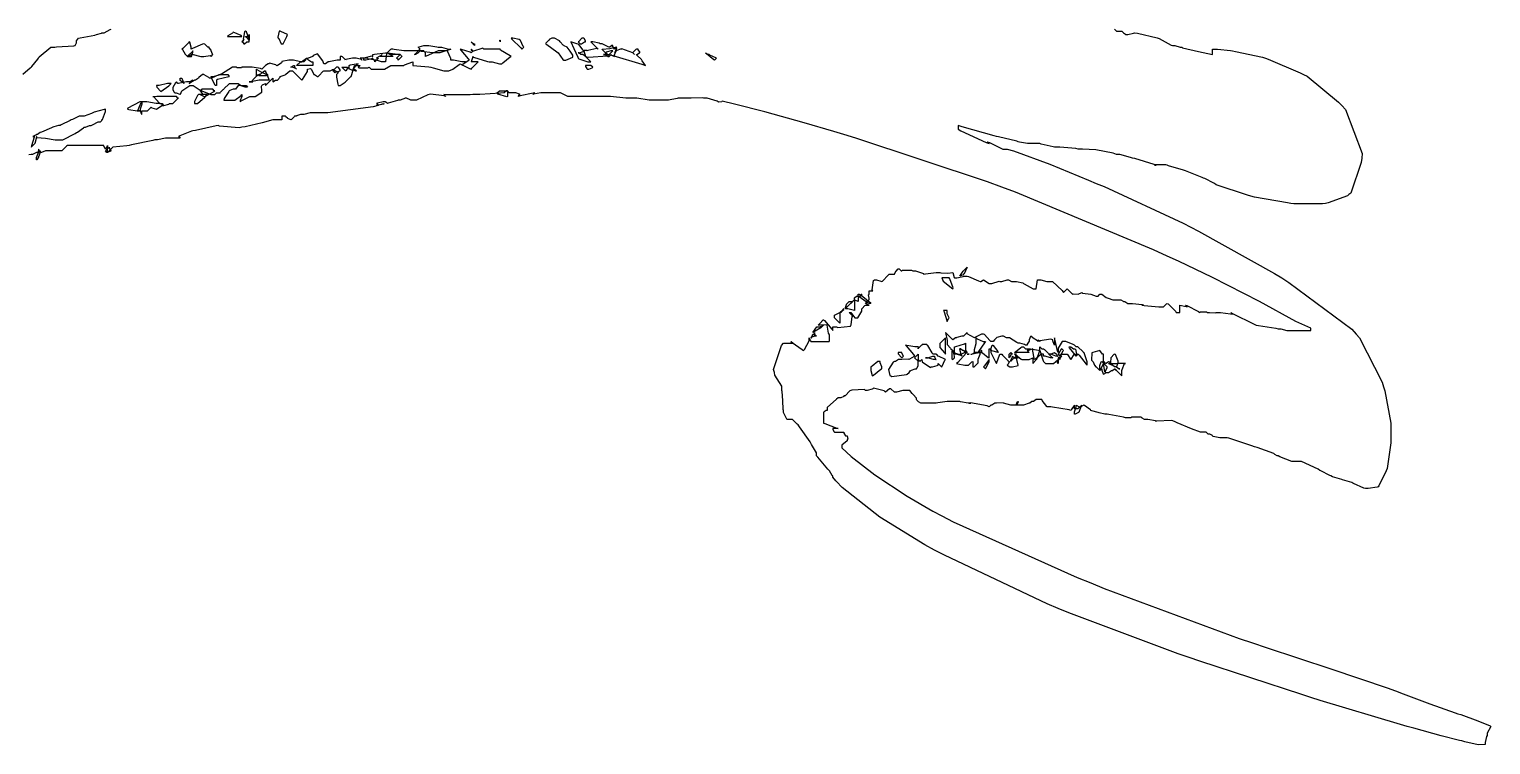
# Model space of a CAD drawing. Extents: x 51 to 306, y 22 to 311.
# Drawn here: x 261.34 to 289.7, y 166.82 to 180.73 of the extents above; entities that cross this region are included whole.
import ezdxf

# ---------------------------------------------------------------- set-up
doc = ezdxf.new("R2010")
doc.units = 0
doc.header["$MEASUREMENT"] = 0

msp = doc.modelspace()

# ---------------------------------------------------------------- linework, layer by layer
at = {"color": 7}
for points in [[(261.214, 179.856), (261.355, 179.979), (261.372, 179.987), (261.39, 180.005), (261.505, 180.147), (261.515, 180.163), (261.531, 180.191), (261.755, 180.376), (261.831, 180.376), (261.866, 180.385), (262.202, 180.402), (262.22, 180.41), (262.228, 180.41), (262.254, 180.464), (262.254, 180.482), (262.254, 180.499), (262.29, 180.552), (262.29, 180.552), (262.325, 180.562), (262.607, 180.614), (262.643, 180.622), (262.643, 180.622), (262.739, 180.65), (262.749, 180.658), (262.793, 180.658), (262.908, 180.72), (262.926, 180.728)], [(282.399, 180.728), (282.435, 180.692), (282.435, 180.692), (282.461, 180.692), (282.519, 180.692), (282.539, 180.692), (282.575, 180.658), (282.575, 180.658), (282.611, 180.632), (282.611, 180.622), (282.655, 180.622), (282.769, 180.65), (282.787, 180.658), (282.848, 180.65), (283.227, 180.562), (283.245, 180.552), (283.263, 180.544), (283.5, 180.42), (283.527, 180.41), (283.571, 180.41), (283.67, 180.376), (283.704, 180.376), (283.72, 180.367), (284.029, 180.292), (284.303, 180.233), (284.303, 180.233), (284.303, 180.34), (284.4, 180.34), (284.648, 180.315), (284.692, 180.305), (284.744, 180.297), (285.273, 180.181), (285.327, 180.163), (285.379, 180.147), (286.005, 179.882), (286.067, 179.846), (286.137, 179.812), (286.746, 179.309), (286.808, 179.247), (286.879, 179.168), (287.205, 178.311), (287.197, 178.223), (287.187, 178.135), (286.983, 177.545), (286.949, 177.517), (286.923, 177.491), (286.544, 177.351), (286.492, 177.341), (286.438, 177.333), (285.881, 177.333), (285.82, 177.341), (285.758, 177.351), (285.115, 177.465), (285.044, 177.483), (284.982, 177.501), (284.373, 177.704), (284.339, 177.73), (284.329, 177.739), (284.153, 177.828), (284.127, 177.836), (284.1, 177.846), (283.808, 177.96), (283.774, 177.976), (283.738, 177.986), (283.447, 178.074), (283.421, 178.083), (283.395, 178.092), (283.191, 178.092), (283.174, 178.083), (283.174, 178.083), (283.2, 178.083), (283.21, 178.083), (283.166, 178.101), (282.795, 178.215), (282.751, 178.223), (282.707, 178.233), (282.502, 178.293), (282.435, 178.293), (282.373, 178.321), (282.036, 178.387), (281.778, 178.399), (281.693, 178.399), (281.649, 178.409), (281.337, 178.435), (281.234, 178.435), (281.207, 178.445), (280.978, 178.497), (280.952, 178.506), (280.907, 178.506), (280.808, 178.506), (280.775, 178.506), (280.713, 178.506), (280.555, 178.533), (280.529, 178.542), (280.501, 178.551), (280.15, 178.638), (280.106, 178.646), (280.061, 178.656), (279.443, 178.832), (279.364, 178.858), (279.364, 178.842), (279.364, 178.802), (279.364, 178.788), (279.417, 178.754), (279.911, 178.524), (279.965, 178.506), (279.965, 178.506), (279.937, 178.533), (279.929, 178.542), (279.973, 178.524), (280.231, 178.399), (280.318, 178.399), (280.44, 178.365), (281.142, 178.104), (281.896, 177.792), (282.046, 177.73), (282.195, 177.669), (283.73, 176.962), (283.88, 176.882), (284.029, 176.804), (285.502, 175.984), (285.644, 175.896), (285.785, 175.808), (287.003, 174.899), (287.091, 174.801), (287.152, 174.731), (287.593, 173.867), (287.62, 173.779), (287.646, 173.7), (287.76, 173.072), (287.76, 172.861), (287.76, 172.694), (287.698, 172.236), (287.69, 172.192), (287.672, 172.147), (287.53, 171.856), (287.514, 171.839), (287.496, 171.83), (287.324, 171.803), (287.267, 171.803), (287.24, 171.812), (287.037, 171.901), (287.021, 171.909), (287.003, 171.918), (286.825, 171.971), (286.808, 171.979), (286.808, 171.979), (286.631, 172.033), (286.596, 172.049), (286.578, 172.059), (286.402, 172.147), (286.385, 172.156), (286.349, 172.183), (286.031, 172.332), (285.926, 172.332), (285.838, 172.332), (285.608, 172.422), (285.574, 172.438), (285.556, 172.438), (285.512, 172.464), (285.503, 172.472), (285.494, 172.482), (285.167, 172.598), (285.115, 172.615), (285.061, 172.633), (284.62, 172.782), (284.585, 172.791), (284.55, 172.791), (284.471, 172.791), (284.445, 172.791), (284.445, 172.791), (284.311, 172.817), (284.303, 172.825), (284.303, 172.835), (284.249, 172.861), (284.233, 172.861), (284.215, 172.861), (284.175, 172.897), (284.163, 172.897), (284.163, 172.897), (284.127, 172.897), (284.127, 172.897), (284.069, 172.897), (283.896, 172.963), (283.615, 173.082), (283.563, 173.108), (283.509, 173.126), (283.21, 173.113), (283.21, 173.108), (283.192, 173.118), (283.046, 173.144), (282.998, 173.144), (282.98, 173.144), (282.936, 173.17), (282.928, 173.178), (282.91, 173.188), (282.733, 173.188), (282.715, 173.178), (282.715, 173.178), (282.637, 173.178), (282.611, 173.178), (282.575, 173.188), (282.292, 173.241), (282.258, 173.25), (282.214, 173.25), (282.098, 173.276), (282.082, 173.284), (282.082, 173.284), (281.956, 173.312), (281.94, 173.32), (281.93, 173.33), (281.816, 173.418), (281.799, 173.426), (281.789, 173.418), (281.701, 173.364), (281.693, 173.354), (281.675, 173.354), (281.623, 173.354), (281.623, 173.354), (281.623, 173.354), (281.623, 173.39), (281.623, 173.39), (281.623, 173.39), (281.623, 173.418), (281.623, 173.426), (281.613, 173.418), (281.561, 173.33), (281.553, 173.32), (281.517, 173.33), (281.198, 173.382), (281.164, 173.39), (281.164, 173.39), (281.11, 173.39), (281.094, 173.39), (281.084, 173.4), (280.996, 173.514), (280.988, 173.531), (280.97, 173.531), (280.93, 173.531), (280.917, 173.531), (280.881, 173.531), (280.881, 173.531), (280.828, 173.496), (280.811, 173.496), (280.793, 173.496), (280.753, 173.46), (280.741, 173.46), (280.741, 173.46), (280.633, 173.426), (280.599, 173.426), (280.563, 173.426), (280.484, 173.426), (280.458, 173.426), (280.44, 173.426), (280.388, 173.426), (280.388, 173.426), (280.388, 173.426), (280.246, 173.46), (280.246, 173.46), (280.236, 173.47), (280.106, 173.46), (280.106, 173.46), (280.078, 173.46), (280.019, 173.426), (279.999, 173.426), (279.965, 173.39), (279.929, 173.408), (279.602, 173.47), (279.576, 173.46), (279.576, 173.46), (279.602, 173.46), (279.612, 173.46), (279.558, 173.46), (279.408, 173.488), (279.4, 173.496), (279.356, 173.496), (279.257, 173.496), (279.224, 173.496), (279.152, 173.496), (278.967, 173.47), (278.941, 173.46), (278.887, 173.46), (278.769, 173.46), (278.73, 173.46), (278.73, 173.46), (278.676, 173.46), (278.658, 173.46), (278.641, 173.46), (278.597, 173.488), (278.588, 173.496), (278.588, 173.496), (278.562, 173.523), (278.554, 173.531), (278.554, 173.559), (278.491, 173.629), (278.482, 173.637), (278.473, 173.647), (278.427, 173.707), (278.412, 173.707), (278.394, 173.707), (278.354, 173.707), (278.342, 173.707), (278.288, 173.707), (278.168, 173.673), (278.129, 173.673), (278.059, 173.743), (278.032, 173.743), (277.953, 173.673), (277.953, 173.673), (277.927, 173.7), (277.723, 173.753), (277.706, 173.743), (277.697, 173.735), (277.6, 173.707), (277.6, 173.707), (277.566, 173.707), (277.548, 173.725), (277.3, 173.717), (277.283, 173.707), (277.265, 173.699), (277.173, 173.603), (277.143, 173.603), (277.143, 173.594), (277.089, 173.567), (277.071, 173.567), (277.037, 173.567), (277.001, 173.541), (276.824, 173.375), (276.824, 173.32), (276.806, 173.32), (276.762, 173.294), (276.754, 173.284), (276.754, 173.232), (276.754, 173.113), (276.754, 173.073), (276.78, 173.065), (277.009, 172.977), (277.037, 172.967), (277.037, 172.967), (277.009, 172.967), (277.001, 172.967), (277.001, 172.967), (276.947, 172.967), (276.931, 172.967), (276.931, 172.951), (276.957, 172.907), (276.967, 172.897), (276.983, 172.897), (277.037, 172.897), (277.037, 172.897), (277.053, 172.897), (277.093, 172.897), (277.107, 172.897), (277.143, 172.897), (277.143, 172.879), (277.177, 172.825), (277.177, 172.825), (277.177, 172.825), (277.203, 172.825), (277.213, 172.825), (277.213, 172.825), (277.221, 172.765), (277.213, 172.755), (277.213, 172.729), (277.107, 172.649), (277.107, 172.649), (277.107, 172.594), (277.286, 172.424), (277.747, 172.067), (278.372, 171.658), (278.875, 171.363), (279.047, 171.274), (279.268, 171.159), (281.675, 170.075), (281.94, 169.969), (282.195, 169.864), (284.816, 168.892), (285.08, 168.804), (285.345, 168.716), (286.596, 168.303), (287.708, 167.924), (287.903, 167.852), (287.947, 167.835), (288.412, 167.658), (288.466, 167.64), (288.519, 167.623), (289.012, 167.447), (289.065, 167.429), (289.118, 167.411), (289.449, 167.293), (289.691, 167.191), (289.701, 167.181), (289.701, 167.181), (289.631, 167.048), (289.631, 167.004), (289.621, 166.988), (289.595, 166.868), (289.595, 166.828), (289.595, 166.828), (289.458, 166.825), (289.198, 166.882), (289.137, 166.9), (289.093, 166.909), (288.74, 167.002), (288.211, 167.146), (288.079, 167.181), (287.947, 167.217), (286.393, 167.685), (286.209, 167.746), (286.033, 167.799), (284.056, 168.451), (283.846, 168.522), (283.633, 168.593), (281.515, 169.386), (281.304, 169.474), (281.092, 169.562), (279.099, 170.507), (278.907, 170.604), (278.721, 170.71), (277.847, 171.248), (277.115, 171.821), (277.001, 171.943), (276.991, 171.953), (276.931, 172.026), (276.931, 172.049), (276.921, 172.059), (276.868, 172.147), (276.86, 172.156), (276.833, 172.183), (276.64, 172.412), (276.614, 172.438), (276.614, 172.5), (276.516, 172.659), (276.508, 172.685), (276.49, 172.712), (276.287, 173.003), (276.261, 173.038), (276.243, 173.055), (276.149, 173.144), (276.119, 173.144), (276.101, 173.144), (276.061, 173.144), (276.049, 173.144), (276.039, 173.153), (275.978, 173.279), (275.978, 173.32), (275.969, 173.338), (275.96, 173.514), (275.951, 173.691), (275.942, 173.707), (275.942, 173.795), (275.81, 174.008), (275.802, 174.06), (275.784, 174.114), (275.934, 174.581), (275.978, 174.625), (275.978, 174.625), (276.111, 174.625), (276.155, 174.625), (276.155, 174.625), (276.127, 174.653), (276.119, 174.661), (276.145, 174.643), (276.339, 174.502), (276.365, 174.485), (276.383, 174.502), (276.472, 174.675), (276.472, 174.731), (276.472, 174.715), (276.498, 174.671), (276.508, 174.661), (276.552, 174.661), (276.651, 174.661), (276.684, 174.661), (276.728, 174.661), (276.827, 174.661), (276.86, 174.661), (276.868, 174.671), (276.868, 174.785), (276.86, 174.801), (276.85, 174.819), (276.824, 174.978), (276.824, 174.978), (276.815, 174.987), (276.689, 174.978), (276.648, 174.978), (276.684, 175.014), (276.718, 175.048), (276.718, 175.058), (276.745, 175.084), (276.754, 175.084), (276.771, 175.067), (276.913, 174.899), (276.931, 174.872), (276.931, 174.89), (276.931, 174.929), (276.931, 174.942), (276.947, 174.942), (276.987, 174.942), (277.001, 174.942), (277.027, 174.934), (277.274, 174.961), (277.283, 174.978), (277.291, 174.987), (277.309, 175.146), (277.319, 175.154), (277.309, 175.164), (277.256, 175.216), (277.247, 175.224), (277.282, 175.224), (277.362, 175.118), (277.39, 175.118), (277.416, 175.118), (277.496, 175.25), (277.496, 175.295), (277.504, 175.304), (277.556, 175.358), (277.566, 175.367), (277.582, 175.367), (277.622, 175.367), (277.636, 175.367), (277.618, 175.367), (277.578, 175.401), (277.566, 175.401), (277.574, 175.411), (277.627, 175.463), (277.636, 175.471), (277.636, 175.499), (277.627, 175.569), (277.636, 175.577), (277.636, 175.595), (277.636, 175.635), (277.636, 175.647), (277.653, 175.647), (277.693, 175.647), (277.706, 175.647), (277.697, 175.665), (277.724, 175.843), (277.742, 175.86), (277.777, 175.86), (277.777, 175.86), (277.865, 175.834), (277.883, 175.824), (277.899, 175.834), (278.007, 175.949), (278.025, 175.966), (278.059, 175.966), (278.076, 175.966), (278.116, 175.966), (278.129, 175.966), (278.129, 175.966), (278.156, 176.028), (278.165, 176.036), (278.165, 176.036), (278.191, 176.064), (278.201, 176.072), (278.217, 176.072), (278.258, 176.036), (278.271, 176.036), (278.28, 176.046), (278.456, 176.046), (278.482, 176.036), (278.535, 176.036), (278.694, 175.984), (278.694, 175.966), (278.729, 175.975), (278.94, 176), (279.011, 176), (279.029, 175.992), (279.162, 175.988), (279.26, 176), (279.26, 176), (279.26, 176), (279.284, 175.905), (279.294, 175.896), (279.338, 175.896), (279.461, 175.922), (279.47, 175.93), (279.47, 175.93), (279.506, 175.93), (279.54, 175.93), (279.567, 175.922), (279.761, 175.842), (279.789, 175.824), (279.805, 175.824), (279.859, 175.86), (279.859, 175.86), (279.965, 175.79), (280.017, 175.79), (280.158, 175.834), (280.176, 175.824), (280.21, 175.824), (280.318, 175.86), (280.318, 175.86), (280.344, 175.86), (280.402, 175.824), (280.422, 175.824), (280.44, 175.824), (280.494, 175.824), (280.494, 175.824), (280.494, 175.824), (280.617, 175.799), (280.635, 175.79), (280.643, 175.781), (280.821, 175.683), (280.881, 175.683), (280.881, 175.683), (280.907, 175.86), (280.917, 175.86), (280.97, 175.86), (281.088, 175.824), (281.128, 175.824), (281.198, 175.824), (281.383, 175.649), (281.41, 175.613), (281.419, 175.623), (281.471, 175.675), (281.481, 175.683), (281.489, 175.675), (281.577, 175.587), (281.587, 175.577), (281.595, 175.587), (281.693, 175.577), (281.693, 175.577), (281.763, 175.613), (281.78, 175.597), (281.94, 175.577), (281.94, 175.577), (281.94, 175.577), (282.046, 175.543), (282.082, 175.543), (282.116, 175.577), (282.151, 175.577), (282.24, 175.516), (282.258, 175.507), (282.274, 175.499), (282.367, 175.471), (282.399, 175.471), (282.425, 175.471), (282.484, 175.471), (282.505, 175.471), (282.521, 175.471), (282.565, 175.446), (282.575, 175.437), (282.601, 175.437), (282.66, 175.401), (282.681, 175.401), (282.751, 175.401), (282.936, 175.376), (282.964, 175.367), (282.964, 175.367), (282.936, 175.367), (282.928, 175.367), (282.972, 175.358), (283.256, 175.331), (283.351, 175.331), (283.359, 175.34), (283.411, 175.393), (283.421, 175.401), (283.439, 175.393), (283.588, 175.242), (283.597, 175.224), (283.615, 175.224), (283.656, 175.224), (283.669, 175.224), (283.669, 175.224), (283.669, 175.332), (283.669, 175.367), (283.669, 175.367), (283.792, 175.34), (283.81, 175.331), (283.81, 175.331), (283.782, 175.358), (283.774, 175.367), (283.8, 175.358), (284.029, 175.242), (284.056, 175.224), (284.065, 175.234), (284.181, 175.234), (284.198, 175.224), (284.243, 175.224), (284.357, 175.216), (284.375, 175.224), (284.453, 175.224), (284.648, 175.2), (284.692, 175.19), (284.692, 175.19), (284.664, 175.216), (284.656, 175.224), (284.7, 175.198), (285.097, 175.005), (285.151, 174.978), (285.195, 174.97), (285.53, 174.917), (285.574, 174.908), (285.626, 174.908), (285.746, 174.872), (285.786, 174.872), (285.845, 174.872), (286.023, 174.872), (286.209, 174.872), (286.209, 174.872), (286.209, 174.917), (285.921, 175.049), (285.211, 175.437), (284.303, 175.905), (283.644, 176.222), (283.421, 176.319), (283.156, 176.443), (280.476, 177.563), (280.212, 177.66), (279.937, 177.765), (277.38, 178.612), (277.143, 178.682), (276.951, 178.738), (276.375, 178.907), (275.616, 179.119), (275.027, 179.273), (274.786, 179.327), (274.778, 179.317), (274.778, 179.317), (274.716, 179.309), (274.708, 179.317), (274.69, 179.327), (274.491, 179.388), (274.425, 179.388), (274.399, 179.397), (274.18, 179.388), (274.108, 179.388), (274.064, 179.388), (273.965, 179.388), (273.932, 179.388), (273.914, 179.379), (273.742, 179.352), (273.685, 179.352), (273.631, 179.352), (273.512, 179.352), (273.473, 179.352), (273.367, 179.352), (273.129, 179.388), (273.05, 179.388), (272.918, 179.388), (272.62, 179.423), (272.521, 179.423), (272.459, 179.423), (272.32, 179.423), (272.274, 179.423), (272.23, 179.423), (272.131, 179.423), (272.098, 179.423), (272.054, 179.423), (271.955, 179.423), (271.921, 179.423), (271.885, 179.423), (271.885, 179.423), (271.851, 179.423), (271.851, 179.423), (271.789, 179.423), (271.648, 179.494), (271.603, 179.494), (271.533, 179.494), (271.374, 179.494), (271.322, 179.494), (271.268, 179.494), (271.126, 179.468), (271.11, 179.458), (271.11, 179.458), (271.136, 179.485), (271.146, 179.494), (271.118, 179.485), (270.862, 179.433), (270.827, 179.423), (270.827, 179.423), (270.853, 179.45), (270.863, 179.458), (270.853, 179.468), (270.78, 179.494), (270.757, 179.494), (270.729, 179.494), (270.67, 179.494), (270.651, 179.494), (270.651, 179.494), (270.617, 179.528), (270.617, 179.528), (270.599, 179.528), (270.557, 179.494), (270.545, 179.494), (270.483, 179.485), (270.079, 179.458), (269.945, 179.458), (269.892, 179.45), (269.426, 179.45), (269.382, 179.458), (269.382, 179.458), (269.407, 179.433), (269.416, 179.423), (269.389, 179.433), (269.125, 179.468), (269.099, 179.458), (269.072, 179.45), (268.853, 179.352), (268.781, 179.352), (268.745, 179.352), (268.648, 179.397), (268.64, 179.388), (268.64, 179.388), (268.534, 179.352), (268.5, 179.352), (268.482, 179.343), (268.304, 179.291), (268.288, 179.281), (268.288, 179.281), (268.26, 179.309), (268.252, 179.317), (268.207, 179.317), (268.093, 179.291), (268.075, 179.281), (268.084, 179.281), (268.111, 179.247), (268.111, 179.247), (268.013, 179.221), (267.133, 179.105), (266.84, 179.105), (266.787, 179.105), (266.668, 179.071), (266.63, 179.071), (266.602, 179.071), (266.524, 179.044), (266.524, 179.035), (266.524, 179.035), (266.488, 179.035), (266.488, 179.035), (266.478, 179.027), (266.426, 178.974), (266.417, 178.965), (266.417, 178.965), (266.355, 178.991), (266.347, 178.999), (266.347, 178.999), (266.32, 179.027), (266.311, 179.035), (266.294, 179.035), (266.253, 179.035), (266.241, 179.035), (266.241, 179.018), (266.241, 178.978), (266.241, 178.965), (266.205, 178.965), (266.127, 178.965), (266.101, 178.965), (266.101, 178.965), (266.065, 178.965), (266.065, 178.965), (266.065, 178.965), (265.857, 178.908), (265.526, 178.832), (265.465, 178.822), (265.412, 178.814), (265.032, 178.842), (265.006, 178.858), (264.962, 178.85), (264.565, 178.762), (264.513, 178.752), (264.486, 178.744), (264.257, 178.656), (264.231, 178.646), (264.239, 178.646), (264.267, 178.612), (264.267, 178.612), (264.267, 178.612), (264.106, 178.612), (264.054, 178.612), (263.983, 178.612), (263.824, 178.576), (263.772, 178.576), (263.736, 178.568), (263.323, 178.479), (263.278, 178.47), (263.234, 178.461), (262.96, 178.435), (262.96, 178.435), (262.95, 178.427), (262.864, 178.339), (262.855, 178.329), (262.855, 178.347), (262.855, 178.387), (262.855, 178.399), (262.855, 178.399), (262.855, 178.453), (262.855, 178.47), (262.855, 178.453), (262.819, 178.413), (262.819, 178.399), (262.81, 178.409), (262.783, 178.454), (262.783, 178.47), (262.607, 178.47), (262.21, 178.47), (262.078, 178.47), (262.06, 178.453), (261.968, 178.365), (261.938, 178.365), (261.875, 178.365), (261.736, 178.365), (261.691, 178.365), (261.655, 178.365), (261.575, 178.329), (261.549, 178.329), (261.549, 178.329), (261.523, 178.391), (261.515, 178.399), (261.515, 178.383), (261.515, 178.343), (261.515, 178.329), (261.479, 178.329), (261.399, 178.293), (261.372, 178.293), (261.328, 178.285)]]:
    msp.add_lwpolyline(points, dxfattribs=at)
for points in [[(265.535, 180.692), (265.517, 180.676), (265.491, 180.534), (265.501, 180.516), (265.465, 180.482), (265.473, 180.482), (265.501, 180.446), (265.501, 180.446), (265.517, 180.446), (265.558, 180.482), (265.571, 180.482), (265.606, 180.482), (265.606, 180.535), (265.552, 180.676), (265.535, 180.692)], [(266.207, 180.692), (266.187, 180.687), (266.161, 180.57), (266.171, 180.552), (266.179, 180.544), (266.224, 180.446), (266.241, 180.446), (266.267, 180.446), (266.338, 180.588), (266.347, 180.622), (266.347, 180.622), (266.223, 180.684), (266.207, 180.692)], [(264.724, 180.446), (264.698, 180.438), (264.503, 180.35), (264.477, 180.34), (264.477, 180.376), (264.451, 180.473), (264.443, 180.482), (264.425, 180.464), (264.317, 180.35), (264.301, 180.34), (264.309, 180.332), (264.361, 180.243), (264.371, 180.233), (264.371, 180.233), (264.397, 180.209), (264.407, 180.199), (264.424, 180.199), (264.468, 180.225), (264.477, 180.233), (264.494, 180.243), (264.666, 180.199), (264.724, 180.199), (264.724, 180.199), (264.848, 180.217), (264.866, 180.199), (264.9, 180.233), (264.891, 180.243), (264.866, 180.305), (264.866, 180.305), (264.866, 180.323), (264.83, 180.363), (264.83, 180.376), (264.802, 180.376), (264.742, 180.438), (264.724, 180.446), (264.724, 180.446), (264.724, 180.446), (264.724, 180.446)], [(265.465, 180.586), (265.447, 180.604), (265.297, 180.668), (265.289, 180.658), (265.279, 180.65), (265.191, 180.596), (265.183, 180.586), (265.253, 180.586), (265.412, 180.586), (265.465, 180.586)], [(265.606, 180.516), (265.571, 180.552), (265.571, 180.552), (265.535, 180.578), (265.535, 180.586), (265.552, 180.586), (265.596, 180.614), (265.606, 180.622), (265.606, 180.596), (265.606, 180.516), (265.606, 180.516)], [(269.029, 180.41), (269.089, 180.41), (269.248, 180.385), (269.276, 180.376), (269.336, 180.376), (269.475, 180.34), (269.522, 180.34), (269.504, 180.332), (269.306, 180.269), (269.24, 180.269), (269.16, 180.269), (268.949, 180.297), (268.923, 180.305), (268.923, 180.305), (268.895, 180.279), (268.887, 180.269), (268.877, 180.261), (268.832, 180.233), (268.817, 180.233), (268.825, 180.243), (268.913, 180.332), (268.923, 180.34), (268.923, 180.34), (268.895, 180.367), (268.887, 180.376), (268.903, 180.385), (268.997, 180.41), (269.029, 180.41)], [(269.981, 180.446), (269.981, 180.41), (269.971, 180.42), (269.919, 180.473), (269.911, 180.482), (269.919, 180.473), (269.965, 180.446), (269.981, 180.446)], [(270.474, 180.482), (270.474, 180.482), (270.47, 180.512), (270.474, 180.516), (270.474, 180.516), (270.474, 180.491), (270.474, 180.482)], [(270.687, 180.552), (270.703, 180.535), (270.88, 180.367), (270.897, 180.34), (270.933, 180.376), (270.924, 180.394), (270.871, 180.508), (270.863, 180.516), (270.845, 180.526), (270.725, 180.552), (270.687, 180.552)], [(271.498, 180.552), (271.481, 180.552), (271.427, 180.526), (271.427, 180.516), (271.417, 180.508), (271.365, 180.455), (271.356, 180.446), (271.382, 180.429), (271.577, 180.287), (271.603, 180.269), (271.603, 180.269), (271.691, 180.139), (271.709, 180.129), (271.753, 180.129), (271.885, 180.183), (271.885, 180.199), (271.885, 180.225), (271.832, 180.301), (271.779, 180.376), (271.779, 180.376), (271.779, 180.376), (271.718, 180.402), (271.709, 180.41), (271.7, 180.42), (271.639, 180.482), (271.639, 180.482), (271.629, 180.499), (271.53, 180.552), (271.498, 180.552)], [(272.098, 180.305), (272.088, 180.323), (272, 180.429), (271.992, 180.446), (271.982, 180.438), (271.851, 180.482), (271.851, 180.482), (271.851, 180.482), (271.908, 180.35), (271.982, 180.181), (271.992, 180.163), (272, 180.155), (272.178, 180.093), (272.238, 180.093), (272.229, 180.103), (272.141, 180.191), (272.132, 180.199), (272.185, 180.183), (272.564, 180.207), (272.591, 180.233), (272.661, 180.217), (273.225, 180.05), (273.297, 180.023), (273.297, 180.023), (273.235, 180.111), (273.226, 180.129), (273.217, 180.139), (273.129, 180.225), (273.12, 180.233), (273.137, 180.233), (273.177, 180.269), (273.19, 180.269), (273.19, 180.287), (273.156, 180.327), (273.156, 180.34), (273.12, 180.34), (273.111, 180.332), (273.058, 180.279), (273.05, 180.269), (273.05, 180.269), (273.076, 180.243), (273.086, 180.233), (273.05, 180.269), (272.84, 180.348), (272.838, 180.34), (272.812, 180.34), (272.741, 180.315), (272.733, 180.305), (272.733, 180.34), (272.733, 180.376), (272.733, 180.376), (272.603, 180.345), (272.459, 180.332), (272.451, 180.34), (272.459, 180.332), (272.547, 180.243), (272.557, 180.233), (272.557, 180.233), (272.503, 180.233), (272.485, 180.233), (272.511, 180.233), (272.571, 180.199), (272.591, 180.199), (272.591, 180.199), (272.617, 180.225), (272.627, 180.233), (272.635, 180.225), (272.697, 180.199), (272.697, 180.199), (272.697, 180.227), (272.723, 180.297), (272.733, 180.305), (272.733, 180.305), (272.705, 180.279), (272.697, 180.269), (272.705, 180.279), (272.741, 180.367), (272.733, 180.376), (272.733, 180.376), (272.705, 180.35), (272.697, 180.34), (272.697, 180.34), (272.661, 180.394), (272.661, 180.41), (272.644, 180.41), (272.603, 180.376), (272.591, 180.376), (272.573, 180.385), (272.453, 180.446), (272.415, 180.446), (272.397, 180.455), (272.277, 180.482), (272.238, 180.482), (272.255, 180.464), (272.362, 180.358), (272.38, 180.34), (272.353, 180.35), (272.176, 180.315), (272.168, 180.305), (272.159, 180.315), (272.106, 180.315), (272.098, 180.305)], [(272.132, 180.482), (272.132, 180.499), (272.106, 180.544), (272.098, 180.552), (272.062, 180.552), (272.052, 180.544), (272, 180.491), (271.992, 180.482), (271.992, 180.482), (272.028, 180.446), (272.028, 180.446), (272.054, 180.446), (272.112, 180.482), (272.132, 180.482)], [(266.84, 180.199), (266.823, 180.191), (266.7, 180.145), (266.7, 180.129), (266.7, 180.129), (266.672, 180.103), (266.664, 180.093), (266.602, 180.093), (266.463, 180.129), (266.417, 180.129), (266.373, 180.129), (266.241, 180.103), (266.241, 180.093), (266.232, 180.076), (266.149, 180.016), (266.135, 180.023), (266.125, 180.032), (266.003, 180.067), (265.994, 180.057), (265.976, 180.057), (265.924, 180.023), (265.924, 180.023), (265.914, 180.014), (265.862, 179.962), (265.854, 179.953), (265.826, 179.962), (265.661, 179.987), (265.606, 179.987), (265.57, 179.987), (265.491, 179.987), (265.465, 179.987), (265.456, 179.979), (265.368, 179.979), (265.359, 179.987), (265.279, 179.987), (265.068, 179.856), (265.042, 179.846), (265.015, 179.838), (264.875, 179.776), (264.83, 179.776), (264.82, 179.786), (264.732, 179.838), (264.724, 179.846), (264.698, 179.846), (264.627, 179.786), (264.619, 179.776), (264.619, 179.776), (264.565, 179.74), (264.547, 179.74), (264.538, 179.732), (264.451, 179.68), (264.443, 179.67), (264.451, 179.68), (264.503, 179.732), (264.513, 179.74), (264.513, 179.74), (264.459, 179.704), (264.443, 179.704), (264.389, 179.704), (264.257, 179.68), (264.231, 179.67), (264.221, 179.67), (264.195, 179.704), (264.195, 179.704), (264.177, 179.688), (264.124, 179.596), (264.124, 179.564), (264.124, 179.547), (264.15, 179.503), (264.16, 179.494), (264.186, 179.494), (264.257, 179.468), (264.267, 179.458), (264.275, 179.468), (264.301, 179.528), (264.301, 179.528), (264.301, 179.528), (264.375, 179.582), (264.451, 179.634), (264.477, 179.634), (264.521, 179.634), (264.654, 179.546), (264.864, 179.458), (264.936, 179.458), (264.936, 179.458), (264.962, 179.485), (264.972, 179.494), (264.972, 179.494), (265.024, 179.494), (265.042, 179.494), (265.05, 179.503), (265.103, 179.556), (265.113, 179.564), (265.121, 179.573), (265.209, 179.662), (265.219, 179.67), (265.235, 179.67), (265.275, 179.67), (265.289, 179.67), (265.305, 179.67), (265.345, 179.67), (265.359, 179.67), (265.395, 179.67), (265.395, 179.67), (265.447, 179.634), (265.465, 179.634), (265.482, 179.634), (265.522, 179.634), (265.535, 179.634), (265.544, 179.634), (265.571, 179.6), (265.571, 179.6), (265.527, 179.6), (265.428, 179.634), (265.395, 179.634), (265.395, 179.634), (265.341, 179.564), (265.325, 179.564), (265.297, 179.564), (265.227, 179.538), (265.219, 179.528), (265.209, 179.52), (265.121, 179.379), (265.113, 179.352), (265.165, 179.352), (265.285, 179.352), (265.325, 179.352), (265.325, 179.352), (265.447, 179.441), (265.465, 179.458), (265.465, 179.423), (265.429, 179.345), (265.429, 179.317), (265.447, 179.335), (265.62, 179.423), (265.678, 179.423), (265.722, 179.423), (265.854, 179.502), (265.854, 179.528), (265.854, 179.528), (265.844, 179.618), (265.854, 179.634), (265.862, 179.644), (265.924, 179.67), (265.924, 179.67), (265.924, 179.634), (265.924, 179.634), (265.985, 179.696), (265.994, 179.704), (266.003, 179.714), (266.065, 179.776), (266.065, 179.776), (266.065, 179.704), (266.065, 179.704), (266.117, 179.74), (266.135, 179.74), (266.153, 179.74), (266.207, 179.794), (266.207, 179.81), (266.207, 179.81), (266.302, 179.838), (266.311, 179.846), (266.32, 179.856), (266.393, 179.917), (266.417, 179.917), (266.446, 179.917), (266.536, 179.828), (266.63, 179.74), (266.63, 179.74), (266.638, 179.75), (266.736, 179.903), (266.736, 179.953), (266.736, 179.953), (266.796, 179.962), (266.806, 179.953), (266.814, 179.944), (266.86, 179.846), (266.876, 179.846), (266.876, 179.846), (266.929, 179.81), (266.947, 179.81), (266.955, 179.82), (267.043, 179.909), (267.053, 179.917), (267.079, 179.917), (267.138, 179.917), (267.159, 179.917), (267.176, 179.917), (267.229, 179.944), (267.229, 179.953), (267.237, 179.944), (267.325, 179.891), (267.335, 179.881), (267.335, 179.881), (267.308, 179.856), (267.299, 179.846), (267.299, 179.794), (267.325, 179.662), (267.335, 179.634), (267.37, 179.634), (267.466, 179.696), (267.476, 179.704), (267.484, 179.714), (267.572, 179.802), (267.582, 179.81), (267.59, 179.828), (267.643, 179.997), (267.652, 180.023), (267.678, 180.023), (267.738, 180.023), (267.758, 180.023), (267.758, 180.023), (267.731, 179.997), (267.722, 179.987), (267.731, 179.979), (267.907, 179.979), (267.935, 179.987), (267.935, 179.987), (267.961, 179.962), (267.971, 179.953), (268.023, 179.953), (268.141, 179.953), (268.181, 179.953), (268.234, 179.953), (268.354, 180.023), (268.394, 180.023), (268.446, 180.023), (268.564, 180.023), (268.604, 180.023), (268.622, 180.032), (268.781, 180.093), (268.781, 180.093), (268.781, 180.023), (268.781, 180.023), (269.089, 179.997), (269.133, 179.987), (269.178, 179.979), (269.383, 179.917), (269.452, 179.917), (269.478, 179.917), (269.558, 179.953), (269.558, 179.953), (269.558, 179.953), (269.681, 180.041), (269.699, 180.057), (269.715, 180.049), (269.883, 179.962), (269.911, 179.953), (269.927, 179.97), (270.042, 180.085), (270.051, 180.093), (270.033, 180.093), (269.981, 180.093), (269.981, 180.093), (269.945, 180.093), (269.911, 180.093), (269.919, 180.103), (269.945, 180.176), (269.945, 180.199), (269.962, 180.183), (270.228, 180.103), (270.264, 180.093), (270.324, 180.093), (270.463, 180.057), (270.51, 180.057), (270.527, 180.075), (270.669, 180.191), (270.687, 180.199), (270.669, 180.209), (270.483, 180.323), (270.474, 180.34), (270.395, 180.34), (270.217, 180.34), (270.158, 180.34), (270.14, 180.358), (269.937, 180.297), (269.911, 180.269), (269.893, 180.279), (269.725, 180.332), (269.699, 180.34), (269.715, 180.323), (269.857, 180.155), (269.875, 180.129), (269.875, 180.129), (269.751, 180.041), (269.735, 180.023), (269.743, 180.032), (269.795, 180.085), (269.805, 180.093), (269.733, 180.093), (269.574, 180.129), (269.522, 180.129), (269.522, 180.129), (269.522, 180.155), (269.522, 180.163), (269.513, 180.173), (269.46, 180.287), (269.452, 180.305), (269.416, 180.305), (269.336, 180.305), (269.31, 180.305), (269.271, 180.305), (269.156, 180.253), (269.029, 180.199), (269.029, 180.199), (269.029, 180.199), (269.029, 180.253), (269.029, 180.269), (269.029, 180.269), (269.001, 180.297), (268.993, 180.305), (268.913, 180.305), (268.736, 180.305), (268.676, 180.305), (268.604, 180.305), (268.42, 180.332), (268.394, 180.34), (268.358, 180.34), (268.348, 180.332), (268.296, 180.279), (268.288, 180.269), (268.27, 180.253), (268.252, 180.093), (268.252, 180.093), (268.217, 180.093), (268.173, 180.093), (268.074, 180.129), (268.041, 180.129), (268.041, 180.129), (267.907, 180.155), (267.899, 180.163), (267.863, 180.163), (267.784, 180.163), (267.758, 180.163), (267.758, 180.163), (267.784, 180.139), (267.794, 180.129), (267.784, 180.139), (267.685, 180.163), (267.652, 180.163), (267.608, 180.163), (267.484, 180.139), (267.476, 180.129), (267.466, 180.139), (267.414, 180.191), (267.406, 180.199), (267.37, 180.199), (267.37, 180.199), (267.37, 180.147), (267.37, 180.129), (267.316, 180.129), (267.185, 180.103), (267.159, 180.093), (267.141, 180.093), (267.089, 180.057), (267.089, 180.057), (267.053, 180.057), (267.038, 180.11), (266.933, 180.249), (266.849, 180.217), (266.84, 180.199)], [(264.477, 180.199), (264.486, 180.199), (264.513, 180.279), (264.513, 180.305), (264.503, 180.297), (264.415, 180.209), (264.407, 180.199), (264.424, 180.199), (264.463, 180.199), (264.477, 180.199)], [(266.84, 180.093), (266.84, 180.076), (266.84, 180.037), (266.84, 180.023), (266.805, 180.023), (266.726, 180.023), (266.7, 180.023), (266.672, 180.023), (266.594, 180.023), (266.594, 180.023), (266.576, 180.023), (266.524, 180.023), (266.524, 180.023), (266.524, 180.023), (266.602, 180.093), (266.63, 180.093), (266.63, 180.093), (266.654, 180.121), (266.664, 180.129), (266.664, 180.129), (266.718, 180.163), (266.736, 180.163), (266.736, 180.147), (266.814, 180.093), (266.84, 180.093)], [(267.829, 180.163), (267.837, 180.173), (267.987, 180.209), (268.005, 180.199), (268.005, 180.233), (268.039, 180.243), (268.252, 180.269), (268.252, 180.269), (268.286, 180.269), (268.384, 180.209), (268.394, 180.199), (268.332, 180.199), (268.192, 180.199), (268.147, 180.199), (268.147, 180.199), (268.172, 180.225), (268.181, 180.233), (268.172, 180.225), (268.084, 180.173), (268.075, 180.163), (268.111, 180.163), (268.102, 180.155), (268.049, 180.103), (268.041, 180.093), (268.041, 180.111), (268.005, 180.151), (268.005, 180.163), (267.987, 180.155), (267.867, 180.129), (267.829, 180.129), (267.829, 180.163)], [(268.288, 180.269), (268.534, 180.233), (268.5, 180.233), (268.5, 180.233), (268.392, 180.233), (268.358, 180.233), (268.348, 180.243), (268.288, 180.269), (268.288, 180.269)], [(268.464, 180.163), (268.472, 180.173), (268.525, 180.225), (268.534, 180.233), (268.534, 180.233), (268.56, 180.209), (268.57, 180.199), (268.56, 180.191), (268.508, 180.139), (268.5, 180.129), (268.5, 180.139), (268.464, 180.163), (268.464, 180.163)], [(269.945, 180.305), (269.945, 180.305), (269.945, 180.305), (269.945, 180.305), (269.936, 180.305), (269.911, 180.34), (269.911, 180.34), (269.911, 180.34), (269.936, 180.315), (269.945, 180.305)], [(272.098, 180.305), (272.132, 180.199), (272.132, 180.199), (272.078, 180.233), (272.062, 180.233), (272.044, 180.233), (272.004, 180.269), (271.992, 180.269), (272.018, 180.269), (272.088, 180.297), (272.098, 180.305)], [(272.521, 180.269), (272.521, 180.269), (272.573, 180.233), (272.591, 180.233), (272.6, 180.243), (272.652, 180.297), (272.661, 180.305), (272.626, 180.305), (272.537, 180.279), (272.521, 180.269)], [(274.638, 180.129), (274.673, 180.163), (274.664, 180.173), (274.548, 180.225), (274.531, 180.233), (274.513, 180.233), (274.469, 180.261), (274.461, 180.269), (274.478, 180.253), (274.62, 180.139), (274.638, 180.129)], [(265.042, 179.846), (265.077, 179.846), (265.155, 179.846), (265.183, 179.846), (265.191, 179.846), (265.219, 179.81), (265.219, 179.81), (265.209, 179.802), (264.988, 179.75), (264.972, 179.74), (264.972, 179.714), (264.972, 179.655), (264.972, 179.634), (264.944, 179.634), (264.874, 179.784), (264.866, 179.81), (264.91, 179.81), (265.024, 179.838), (265.042, 179.846)], [(265.994, 179.74), (265.994, 179.74), (265.854, 179.74), (265.854, 179.74), (265.8, 179.74), (265.668, 179.714), (265.642, 179.704), (265.65, 179.714), (265.702, 179.768), (265.712, 179.776), (265.72, 179.786), (265.773, 179.838), (265.782, 179.846), (265.791, 179.83), (265.941, 179.83), (265.958, 179.846), (265.958, 179.82), (265.985, 179.75), (265.994, 179.74)], [(265.748, 179.953), (265.756, 179.944), (265.844, 179.891), (265.854, 179.881), (265.818, 179.846), (265.8, 179.846), (265.756, 179.82), (265.748, 179.81), (265.748, 179.81), (265.748, 179.918), (265.748, 179.953)], [(265.854, 179.881), (265.854, 179.881), (265.906, 179.917), (265.924, 179.917), (265.924, 179.9), (265.949, 179.856), (265.958, 179.846), (265.932, 179.846), (265.873, 179.881), (265.854, 179.881)], [(266.417, 179.987), (266.417, 179.987), (266.47, 180.023), (266.488, 180.023), (266.488, 180.023), (266.488, 179.997), (266.488, 179.987), (266.488, 179.987), (266.514, 179.962), (266.524, 179.953), (266.514, 179.962), (266.441, 179.987), (266.417, 179.987), (266.417, 179.987), (266.417, 179.987), (266.417, 179.987)], [(267.37, 179.917), (267.37, 179.935), (267.343, 179.979), (267.335, 179.987), (267.299, 179.987), (267.29, 179.979), (267.237, 179.926), (267.229, 179.917), (267.237, 179.917), (267.265, 179.881), (267.265, 179.881), (267.281, 179.891), (267.37, 179.917), (267.37, 179.917)], [(267.476, 179.917), (267.466, 179.926), (267.414, 179.979), (267.406, 179.987), (267.442, 179.987), (267.458, 179.987), (267.498, 179.987), (267.512, 179.987), (267.512, 179.97), (267.484, 179.917), (267.476, 179.917)], [(267.546, 179.953), (267.546, 179.953), (267.546, 179.987), (267.546, 179.987), (267.546, 180.023), (267.564, 180.032), (267.682, 180.057), (267.722, 180.057), (267.705, 180.049), (267.618, 179.95), (267.618, 179.917), (267.608, 179.926), (267.561, 179.953), (267.546, 179.953)], [(267.688, 179.917), (267.688, 179.917), (267.634, 179.953), (267.618, 179.953), (267.618, 179.944), (267.67, 179.917), (267.688, 179.917), (267.688, 179.917), (267.688, 179.917), (267.688, 179.917)], [(272.132, 180.023), (272.132, 180.006), (272.159, 179.962), (272.168, 179.953), (272.194, 179.953), (272.264, 179.979), (272.274, 179.987), (272.274, 179.987), (272.238, 180.023), (272.238, 180.023), (272.211, 180.023), (272.151, 180.023), (272.132, 180.023)], [(263.808, 179.634), (263.813, 179.604), (263.894, 179.52), (264.046, 179.627), (264.09, 179.67), (264.018, 179.67), (263.86, 179.634), (263.808, 179.634)], [(264.267, 179.776), (264.301, 179.776), (264.337, 179.67), (264.301, 179.704), (264.301, 179.704), (264.267, 179.732), (264.267, 179.74), (264.267, 179.74), (264.267, 179.768), (264.267, 179.776)], [(264.547, 179.281), (264.6, 179.281), (264.742, 179.405), (264.76, 179.423), (264.768, 179.433), (264.927, 179.52), (264.936, 179.528), (264.927, 179.528), (264.9, 179.564), (264.9, 179.564), (264.846, 179.564), (264.728, 179.564), (264.69, 179.564), (264.654, 179.528), (264.654, 179.528), (264.69, 179.476), (264.69, 179.458), (264.672, 179.458), (264.632, 179.458), (264.619, 179.458), (264.601, 179.441), (264.547, 179.322), (264.547, 179.281)], [(265.606, 179.704), (265.624, 179.704), (265.678, 179.704), (265.678, 179.704), (265.678, 179.704), (265.624, 179.704), (265.606, 179.704)], [(264.124, 179.281), (264.133, 179.291), (264.221, 179.379), (264.231, 179.388), (264.221, 179.388), (264.195, 179.423), (264.195, 179.423), (264.141, 179.423), (264.022, 179.423), (263.984, 179.423), (263.984, 179.423), (263.876, 179.423), (263.842, 179.423), (263.816, 179.423), (263.745, 179.415), (263.737, 179.423), (263.754, 179.415), (263.86, 179.299), (263.878, 179.281), (263.798, 179.281), (263.62, 179.317), (263.561, 179.317), (263.481, 179.317), (263.251, 179.193), (263.242, 179.175), (263.269, 179.167), (263.434, 179.141), (263.489, 179.141), (263.489, 179.141), (263.515, 179.08), (263.525, 179.071), (263.525, 179.088), (263.525, 179.129), (263.525, 179.141), (263.551, 179.141), (263.61, 179.141), (263.631, 179.141), (263.639, 179.15), (263.692, 179.203), (263.701, 179.211), (263.718, 179.203), (263.808, 179.175), (263.808, 179.175), (263.808, 179.175), (263.912, 179.247), (263.948, 179.247), (263.948, 179.247), (264.045, 179.273), (264.054, 179.281), (264.071, 179.281), (264.111, 179.281), (264.124, 179.281)], [(263.455, 179.141), (263.445, 179.15), (263.507, 179.301), (263.525, 179.317), (263.525, 179.273), (263.489, 179.174), (263.489, 179.141), (263.489, 179.141), (263.463, 179.141), (263.455, 179.141)], [(263.948, 179.247), (263.878, 179.281), (263.878, 179.281), (263.914, 179.281), (263.914, 179.281), (263.914, 179.281), (263.937, 179.252), (263.948, 179.247), (263.948, 179.247), (263.948, 179.247), (263.948, 179.247)], [(264.654, 179.458), (264.654, 179.458), (264.732, 179.423), (264.76, 179.423), (264.76, 179.423), (264.786, 179.45), (264.796, 179.458), (264.76, 179.458), (264.68, 179.458), (264.654, 179.458)], [(268.217, 179.281), (268.217, 179.281), (268.217, 179.281), (268.217, 179.281), (268.217, 179.273), (268.075, 179.247), (268.075, 179.247), (268.217, 179.281)], [(270.617, 179.423), (270.607, 179.415), (270.43, 179.468), (270.404, 179.494), (270.421, 179.494), (270.461, 179.528), (270.474, 179.528), (270.509, 179.528), (270.589, 179.528), (270.617, 179.528), (270.617, 179.502), (270.617, 179.444), (270.617, 179.423)], [(262.537, 178.858), (262.563, 178.868), (262.675, 178.929), (262.713, 178.929), (262.722, 178.929), (262.749, 178.956), (262.749, 178.965), (262.757, 178.974), (262.819, 179.126), (262.819, 179.175), (262.792, 179.167), (262.599, 179.115), (262.573, 179.105), (262.545, 179.088), (262.406, 179.035), (262.36, 179.035), (262.307, 179.035), (262.176, 178.974), (262.15, 178.965), (262.132, 178.956), (261.954, 178.868), (261.938, 178.858), (261.902, 178.858), (261.813, 178.832), (261.797, 178.822), (261.769, 178.814), (261.575, 178.727), (261.549, 178.718), (261.549, 178.718), (261.495, 178.682), (261.479, 178.682), (261.469, 178.674), (261.408, 178.646), (261.408, 178.646), (261.444, 178.646), (261.434, 178.63), (261.381, 178.463), (261.372, 178.435), (261.381, 178.445), (261.434, 178.497), (261.444, 178.506), (261.452, 178.515), (261.479, 178.612), (261.479, 178.612), (261.487, 178.621), (261.651, 178.608), (261.838, 178.576), (261.902, 178.576), (261.99, 178.576), (262.228, 178.7), (262.254, 178.718), (262.272, 178.727), (262.387, 178.814), (262.396, 178.822), (262.431, 178.822), (262.509, 178.858), (262.537, 178.858)], [(261.479, 178.612), (261.479, 178.612), (261.483, 178.642), (261.479, 178.646), (261.479, 178.646), (261.479, 178.621), (261.479, 178.612)], [(262.855, 178.329), (262.846, 178.329), (262.819, 178.365), (262.819, 178.365), (262.828, 178.375), (262.88, 178.427), (262.89, 178.435), (262.89, 178.419), (262.916, 178.375), (262.926, 178.365), (262.926, 178.365), (262.855, 178.329), (262.855, 178.329)], [(261.479, 178.189), (261.479, 178.233), (261.515, 178.332), (261.515, 178.365), (261.549, 178.365), (261.549, 178.339), (261.523, 178.259), (261.515, 178.259), (261.515, 178.242), (261.487, 178.189), (261.479, 178.189)], [(279.047, 175.896), (279.073, 175.834), (279.26, 175.683), (279.26, 175.683), (279.268, 175.701), (279.206, 175.878), (279.188, 175.896), (279.152, 175.896), (279.073, 175.896), (279.047, 175.896)], [(279.4, 175.93), (279.4, 175.93), (279.461, 176.028), (279.47, 176.036), (279.479, 176.046), (279.531, 176.098), (279.54, 176.106), (279.531, 176.09), (279.479, 175.975), (279.47, 175.966), (279.461, 175.957), (279.4, 175.93), (279.4, 175.93)], [(277.496, 175.543), (277.496, 175.543), (277.496, 175.543), (277.496, 175.543), (277.512, 175.534), (277.654, 175.419), (277.672, 175.401), (277.672, 175.401), (277.644, 175.401), (277.636, 175.401), (277.6, 175.419), (277.424, 175.539), (277.424, 175.577), (277.442, 175.577), (277.496, 175.552), (277.496, 175.543)], [(277.496, 175.577), (277.496, 175.577), (277.496, 175.577), (277.496, 175.577), (277.496, 175.577), (277.46, 175.543), (277.46, 175.543), (277.46, 175.552), (277.486, 175.577), (277.496, 175.577)], [(277.071, 175.224), (277.071, 175.224), (277.071, 175.172), (277.071, 175.154), (277.071, 175.014), (277.071, 175.014), (276.967, 175.12), (276.967, 175.154), (276.967, 175.172), (277.071, 175.224), (277.071, 175.224), (277.079, 175.234), (277.143, 175.279), (277.143, 175.295), (277.133, 175.286), (277.086, 175.224), (277.071, 175.224)], [(277.354, 175.471), (277.354, 175.507), (277.39, 175.543), (277.39, 175.543), (277.442, 175.543), (277.46, 175.543), (277.46, 175.543), (277.432, 175.516), (277.424, 175.507), (277.424, 175.507), (277.424, 175.455), (277.424, 175.437), (277.414, 175.446), (277.362, 175.463), (277.354, 175.471), (277.354, 175.471), (277.354, 175.471), (277.354, 175.471), (277.354, 175.419), (277.354, 175.3), (277.354, 175.26), (277.354, 175.26), (277.221, 175.295), (277.177, 175.295), (277.194, 175.313), (277.336, 175.455), (277.354, 175.471)], [(277.319, 175.437), (277.301, 175.42), (277.186, 175.313), (277.177, 175.295), (277.177, 175.322), (277.203, 175.401), (277.213, 175.401), (277.247, 175.437), (277.283, 175.437), (277.283, 175.437), (277.309, 175.437), (277.319, 175.437)], [(279.188, 175.118), (279.188, 175.118), (279.153, 175.198), (279.153, 175.224), (279.153, 175.26), (279.135, 175.26), (279.096, 175.26), (279.083, 175.26), (279.091, 175.234), (279.144, 175.066), (279.153, 175.048), (279.153, 175.048), (279.178, 175.11), (279.188, 175.118)], [(276.508, 174.731), (276.508, 174.731), (276.508, 174.731), (276.508, 174.731), (276.516, 174.731), (276.542, 174.801), (276.542, 174.801), (276.542, 174.801), (276.568, 174.801), (276.578, 174.801), (276.578, 174.801), (276.604, 174.775), (276.614, 174.765), (276.586, 174.765), (276.508, 174.741), (276.508, 174.731)], [(276.542, 174.837), (276.542, 174.837), (276.62, 174.942), (276.648, 174.942), (276.648, 174.942), (276.674, 174.942), (276.684, 174.942), (276.692, 174.952), (276.754, 174.978), (276.754, 174.978), (276.718, 174.942), (276.701, 174.926), (276.542, 174.837), (276.542, 174.837)], [(276.578, 174.837), (276.578, 174.819), (276.578, 174.78), (276.578, 174.765), (276.578, 174.765), (276.578, 174.819), (276.578, 174.837), (276.578, 174.837), (276.578, 174.837), (276.578, 174.837)], [(279.117, 174.731), (279.099, 174.715), (279.011, 174.621), (279.011, 174.589), (279.011, 174.545), (279.099, 174.44), (279.117, 174.413), (279.117, 174.493), (279.117, 174.672), (279.117, 174.731)], [(279.647, 174.166), (279.673, 174.166), (279.753, 174.246), (279.753, 174.272), (279.753, 174.316), (279.789, 174.415), (279.789, 174.449), (279.823, 174.449), (279.84, 174.44), (279.947, 174.352), (279.965, 174.342), (279.965, 174.387), (279.965, 174.486), (279.965, 174.519), (279.999, 174.519), (279.999, 174.449), (280.088, 174.264), (280.106, 174.236), (280.114, 174.254), (280.166, 174.396), (280.176, 174.413), (280.212, 174.413), (280.228, 174.396), (280.334, 174.282), (280.352, 174.272), (280.352, 174.256), (280.326, 174.212), (280.318, 174.202), (280.318, 174.202), (280.37, 174.166), (280.388, 174.166), (280.422, 174.166), (280.529, 174.194), (280.529, 174.202), (280.529, 174.202), (280.494, 174.334), (280.494, 174.378), (280.484, 174.37), (280.396, 174.282), (280.388, 174.272), (280.388, 174.3), (280.422, 174.359), (280.422, 174.378), (280.422, 174.378), (280.449, 174.352), (280.458, 174.342), (280.475, 174.342), (280.515, 174.342), (280.529, 174.342), (280.494, 174.378), (280.494, 174.378), (280.466, 174.413), (280.458, 174.413), (280.494, 174.413), (280.494, 174.413), (280.466, 174.413), (280.458, 174.413), (280.475, 174.405), (280.589, 174.318), (280.599, 174.308), (280.617, 174.308), (280.657, 174.308), (280.671, 174.308), (280.671, 174.308), (280.695, 174.308), (280.705, 174.308), (280.741, 174.308), (280.741, 174.308), (280.802, 174.334), (280.811, 174.342), (280.811, 174.316), (280.811, 174.257), (280.811, 174.236), (280.811, 174.236), (280.872, 174.3), (280.881, 174.308), (280.89, 174.318), (280.952, 174.485), (280.952, 174.485), (280.952, 174.485), (281.014, 174.282), (281.023, 174.272), (281.023, 174.272), (281.058, 174.236), (281.058, 174.236), (281.084, 174.236), (281.143, 174.236), (281.164, 174.236), (281.216, 174.236), (281.348, 174.352), (281.376, 174.378), (281.34, 174.378), (281.34, 174.378), (281.366, 174.405), (281.376, 174.413), (281.376, 174.413), (281.455, 174.413), (281.481, 174.413), (281.489, 174.405), (281.543, 174.318), (281.553, 174.308), (281.561, 174.318), (281.613, 174.405), (281.623, 174.413), (281.639, 174.413), (281.679, 174.413), (281.693, 174.413), (281.71, 174.396), (281.851, 174.22), (281.869, 174.202), (281.869, 174.264), (281.807, 174.44), (281.799, 174.449), (281.789, 174.458), (281.69, 174.555), (281.657, 174.555), (281.657, 174.555), (281.631, 174.581), (281.623, 174.589), (281.595, 174.599), (281.456, 174.661), (281.41, 174.661), (281.383, 174.661), (281.304, 174.529), (281.304, 174.485), (281.304, 174.449), (281.295, 174.476), (281.243, 174.705), (281.234, 174.731), (281.234, 174.697), (281.234, 174.617), (281.234, 174.589), (281.225, 174.599), (281.2, 174.672), (281.2, 174.695), (281.164, 174.705), (280.952, 174.672), (280.952, 174.661), (280.952, 174.661), (280.917, 174.695), (280.917, 174.695), (280.917, 174.661), (280.907, 174.671), (280.819, 174.723), (280.811, 174.731), (280.811, 174.731), (280.775, 174.765), (280.775, 174.765), (280.766, 174.757), (280.741, 174.695), (280.741, 174.695), (280.741, 174.669), (280.705, 174.61), (280.705, 174.589), (280.671, 174.589), (280.653, 174.599), (280.559, 174.625), (280.529, 174.625), (280.501, 174.643), (280.363, 174.731), (280.318, 174.731), (280.3, 174.731), (280.246, 174.765), (280.246, 174.765), (280.21, 174.765), (280.114, 174.741), (280.106, 174.731), (280.07, 174.695), (280.07, 174.695), (280.043, 174.661), (280.035, 174.661), (280.035, 174.661), (280.008, 174.661), (279.999, 174.661), (279.981, 174.679), (279.876, 174.793), (279.859, 174.801), (279.815, 174.801), (279.691, 174.741), (279.683, 174.731), (279.683, 174.731), (279.54, 174.811), (279.54, 174.837), (279.531, 174.829), (279.479, 174.775), (279.47, 174.765), (279.435, 174.765), (279.338, 174.741), (279.33, 174.731), (279.312, 174.731), (279.26, 174.695), (279.26, 174.695), (279.117, 174.837), (279.117, 174.837), (279.153, 174.679), (279.153, 174.625), (279.153, 174.599), (279.214, 174.529), (279.224, 174.519), (279.224, 174.519), (279.26, 174.485), (279.26, 174.485), (279.242, 174.467), (279.242, 174.326), (279.26, 174.308), (279.294, 174.342), (279.294, 174.378), (279.268, 174.476), (279.26, 174.485), (279.26, 174.485), (279.284, 174.458), (279.294, 174.449), (279.294, 174.44), (279.39, 174.405), (279.4, 174.413), (279.426, 174.413), (279.485, 174.449), (279.506, 174.449), (279.506, 174.485), (279.506, 174.485), (279.54, 174.449), (279.54, 174.449), (279.523, 174.432), (279.356, 174.254), (279.33, 174.236), (279.356, 174.228), (279.494, 174.202), (279.54, 174.202), (279.567, 174.202), (279.629, 174.264), (279.647, 174.272), (279.647, 174.246), (279.647, 174.187), (279.647, 174.166)], [(279.893, 174.661), (279.876, 174.635), (279.761, 174.467), (279.753, 174.449), (279.735, 174.449), (279.695, 174.449), (279.683, 174.449), (279.683, 174.502), (279.717, 174.622), (279.717, 174.661), (279.717, 174.661), (279.717, 174.715), (279.717, 174.731), (279.735, 174.715), (279.853, 174.661), (279.893, 174.661)], [(278.588, 174.555), (278.526, 174.555), (278.368, 174.581), (278.342, 174.589), (278.358, 174.573), (278.5, 174.406), (278.518, 174.378), (278.509, 174.37), (278.42, 174.318), (278.412, 174.308), (278.394, 174.318), (278.274, 174.308), (278.235, 174.308), (278.208, 174.308), (278.149, 174.272), (278.129, 174.272), (278.103, 174.256), (278.015, 174.119), (278.039, 173.997), (278.059, 173.99), (278.076, 173.982), (278.36, 174.017), (278.378, 174.026), (278.412, 174.06), (278.412, 174.06), (278.438, 174.096), (278.448, 174.096), (278.456, 174.105), (278.529, 174.132), (278.554, 174.132), (278.562, 174.141), (278.588, 174.187), (278.588, 174.202), (278.588, 174.23), (278.588, 174.289), (278.588, 174.308), (278.588, 174.308), (278.614, 174.282), (278.624, 174.272), (278.658, 174.308), (278.667, 174.267), (278.827, 174.158), (278.835, 174.166), (278.869, 174.166), (278.959, 174.194), (278.977, 174.202), (278.977, 174.236), (278.985, 174.228), (279.038, 174.176), (279.047, 174.166), (279.055, 174.184), (279.108, 174.3), (279.117, 174.308), (279.108, 174.318), (278.994, 174.37), (278.977, 174.378), (278.977, 174.378), (278.95, 174.405), (278.941, 174.413), (278.923, 174.413), (278.883, 174.413), (278.871, 174.413), (278.861, 174.44), (278.773, 174.581), (278.765, 174.589), (278.755, 174.599), (278.667, 174.599), (278.658, 174.589), (278.649, 174.581), (278.597, 174.529), (278.588, 174.519), (278.588, 174.519), (278.592, 174.551), (278.588, 174.555)], [(278.271, 174.449), (278.253, 174.449), (278.214, 174.449), (278.201, 174.449), (278.201, 174.423), (278.262, 174.352), (278.271, 174.342), (278.306, 174.378), (278.306, 174.378), (278.271, 174.432), (278.271, 174.449)], [(279.506, 174.625), (279.506, 174.581), (279.506, 174.482), (279.506, 174.449), (279.506, 174.449), (279.479, 174.476), (279.47, 174.485), (279.452, 174.485), (279.412, 174.519), (279.4, 174.519), (279.39, 174.511), (279.426, 174.396), (279.436, 174.378), (279.418, 174.388), (279.324, 174.413), (279.294, 174.413), (279.294, 174.449), (279.294, 174.529), (279.294, 174.555), (279.32, 174.564), (279.488, 174.617), (279.506, 174.625)], [(279.753, 174.449), (279.735, 174.432), (279.62, 174.405), (279.612, 174.413), (279.629, 174.413), (279.673, 174.44), (279.683, 174.449), (279.691, 174.44), (279.743, 174.44), (279.753, 174.449)], [(279.753, 174.449), (279.769, 174.449), (279.809, 174.449), (279.823, 174.449), (279.823, 174.485), (279.813, 174.476), (279.753, 174.449), (279.753, 174.449)], [(280.035, 174.589), (280.043, 174.581), (280.132, 174.467), (280.142, 174.449), (280.142, 174.449), (280.016, 174.476), (279.999, 174.485), (279.999, 174.511), (280.025, 174.589), (280.035, 174.589)], [(280.352, 174.413), (280.388, 174.449), (280.388, 174.449), (280.413, 174.423), (280.422, 174.413), (280.422, 174.413), (280.396, 174.413), (280.388, 174.413), (280.388, 174.396), (280.361, 174.352), (280.352, 174.342), (280.352, 174.36), (280.352, 174.4), (280.352, 174.413)], [(280.811, 174.519), (280.802, 174.511), (280.729, 174.485), (280.705, 174.485), (280.705, 174.485), (280.731, 174.458), (280.741, 174.449), (280.669, 174.449), (280.511, 174.449), (280.458, 174.449), (280.475, 174.458), (280.581, 174.546), (280.599, 174.555), (280.635, 174.555), (280.635, 174.555), (280.661, 174.529), (280.671, 174.519), (280.671, 174.519), (280.695, 174.519), (280.705, 174.519), (280.766, 174.519), (280.925, 174.494), (280.952, 174.485), (280.952, 174.502), (280.952, 174.542), (280.952, 174.555), (280.952, 174.555), (280.978, 174.529), (280.988, 174.519), (280.988, 174.519), (281.014, 174.519), (281.023, 174.519), (281.04, 174.502), (281.19, 174.352), (281.2, 174.342), (281.156, 174.342), (281.056, 174.378), (281.023, 174.378), (281.023, 174.413), (281.023, 174.413), (280.996, 174.413), (280.988, 174.413), (280.97, 174.405), (280.863, 174.318), (280.847, 174.308), (280.837, 174.334), (280.811, 174.473), (280.811, 174.519)], [(281.128, 174.413), (281.154, 174.413), (281.234, 174.449), (281.234, 174.449), (281.27, 174.413), (281.27, 174.413), (281.295, 174.378), (281.304, 174.378), (281.26, 174.378), (281.161, 174.413), (281.128, 174.413)], [(281.27, 174.485), (281.27, 174.485), (281.27, 174.485), (281.27, 174.485), (281.27, 174.485), (281.27, 174.485), (281.27, 174.485), (281.27, 174.485), (281.27, 174.485), (281.27, 174.485)], [(281.304, 174.413), (281.304, 174.413), (281.34, 174.378), (281.34, 174.378), (281.348, 174.388), (281.401, 174.476), (281.41, 174.485), (281.41, 174.485), (281.376, 174.519), (281.376, 174.519), (281.366, 174.511), (281.313, 174.423), (281.304, 174.413)], [(281.517, 174.555), (281.553, 174.555), (281.553, 174.555), (281.605, 174.519), (281.623, 174.519), (281.639, 174.511), (281.666, 174.388), (281.657, 174.378), (281.639, 174.396), (281.525, 174.538), (281.517, 174.555)], [(282.328, 174.342), (282.328, 174.342), (282.319, 174.254), (282.328, 174.236), (282.328, 174.236), (282.292, 174.272), (282.292, 174.272), (282.283, 174.264), (282.237, 174.236), (282.222, 174.236), (282.222, 174.236), (282.195, 174.264), (282.186, 174.272), (282.186, 174.308), (282.186, 174.387), (282.186, 174.413), (282.169, 174.413), (282.116, 174.485), (282.116, 174.485), (282.116, 174.485), (281.976, 174.449), (281.976, 174.449), (281.958, 174.44), (281.952, 174.296), (281.976, 174.272), (281.984, 174.264), (282.01, 174.202), (282.01, 174.202), (282.01, 174.202), (282.036, 174.166), (282.046, 174.166), (282.054, 174.158), (282.107, 174.105), (282.116, 174.096), (282.116, 174.096), (282.142, 174.123), (282.152, 174.132), (282.152, 174.105), (282.177, 174.035), (282.186, 174.026), (282.195, 174.035), (282.242, 174.06), (282.258, 174.06), (282.284, 174.06), (282.342, 174.096), (282.363, 174.096), (282.399, 174.132), (282.399, 174.132), (282.425, 174.105), (282.435, 174.096), (282.435, 174.096), (282.407, 174.123), (282.399, 174.132), (282.415, 174.114), (282.529, 174.008), (282.539, 173.99), (282.539, 174.017), (282.539, 174.076), (282.539, 174.096), (282.547, 174.114), (282.594, 174.236), (282.611, 174.236), (282.575, 174.236), (282.495, 174.236), (282.469, 174.236), (282.469, 174.28), (282.415, 174.405), (282.399, 174.413), (282.389, 174.405), (282.337, 174.352), (282.328, 174.342)], [(277.848, 174.272), (277.804, 174.272), (277.698, 174.184), (277.672, 174.166), (277.672, 174.132), (277.672, 174.097), (277.697, 174), (277.706, 173.99), (277.723, 174.008), (277.865, 174.123), (277.883, 174.132), (277.883, 174.167), (277.848, 174.246), (277.848, 174.272)], [(278.588, 174.413), (278.588, 174.413), (278.588, 174.308), (278.588, 174.272), (278.579, 174.282), (278.526, 174.334), (278.518, 174.342), (278.526, 174.352), (278.588, 174.413), (278.588, 174.413)], [(278.941, 174.308), (278.887, 174.308), (278.769, 174.342), (278.73, 174.342), (278.775, 174.342), (278.874, 174.378), (278.907, 174.378), (278.907, 174.362), (278.932, 174.308), (278.941, 174.308)], [(279.54, 174.413), (279.54, 174.413), (279.54, 174.413), (279.54, 174.413), (279.54, 174.413), (279.576, 174.413), (279.576, 174.413), (279.576, 174.413), (279.549, 174.413), (279.54, 174.413)], [(279.859, 174.166), (279.859, 174.166), (279.893, 174.132), (279.893, 174.132), (279.902, 174.141), (279.965, 174.267), (279.965, 174.308), (279.955, 174.29), (279.867, 174.184), (279.859, 174.166)], [(281.34, 174.342), (281.34, 174.342), (281.34, 174.342), (281.34, 174.342), (281.335, 174.348), (281.304, 174.342), (281.304, 174.342), (281.304, 174.316), (281.304, 174.257), (281.304, 174.236), (281.295, 174.254), (281.331, 174.334), (281.34, 174.342), (281.34, 174.342), (281.34, 174.308), (281.34, 174.308), (281.34, 174.308), (281.34, 174.342), (281.34, 174.342)], [(282.116, 174.096), (282.116, 174.166), (282.116, 174.194), (282.142, 174.264), (282.152, 174.272), (282.152, 174.272), (282.177, 174.246), (282.186, 174.236), (282.177, 174.22), (282.116, 174.096), (282.116, 174.096)], [(282.222, 174.06), (282.222, 174.088), (282.258, 174.147), (282.258, 174.166), (282.248, 174.176), (282.195, 174.228), (282.186, 174.236), (282.177, 174.228), (282.204, 174.078), (282.222, 174.06)], [(282.292, 174.236), (282.328, 174.236), (282.328, 174.236), (282.433, 174.236), (282.469, 174.236), (282.459, 174.228), (282.435, 174.166), (282.435, 174.166), (282.435, 174.166), (282.487, 174.132), (282.505, 174.132), (282.487, 174.132), (282.443, 174.158), (282.435, 174.166), (282.435, 174.166), (282.407, 174.166), (282.399, 174.166), (282.399, 174.166), (282.363, 174.202), (282.363, 174.202), (282.345, 174.202), (282.292, 174.228), (282.292, 174.236)], [(280.494, 173.426), (280.49, 173.43), (280.519, 173.496), (280.529, 173.496), (280.529, 173.48), (280.502, 173.436), (280.494, 173.426)], [(281.729, 173.39), (281.763, 173.426), (281.754, 173.408), (281.708, 173.284), (281.693, 173.284), (281.684, 173.276), (281.638, 173.25), (281.623, 173.25), (281.623, 173.294), (281.657, 173.393), (281.657, 173.426), (281.666, 173.418), (281.712, 173.39), (281.729, 173.39)]]:
    msp.add_lwpolyline(points, close=True, dxfattribs=at)

doc.saveas('drawing.dxf')
